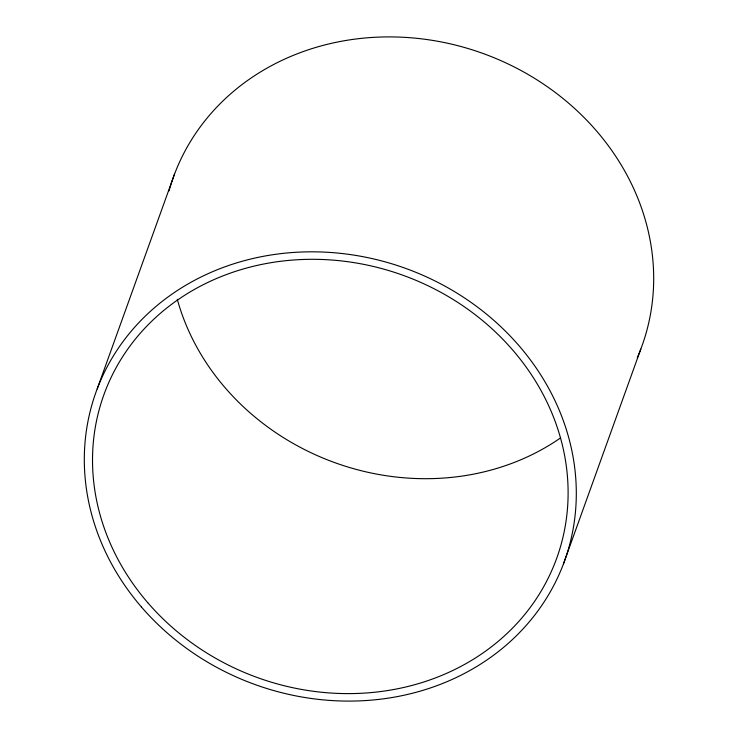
<?xml version="1.0" encoding="UTF-8"?>
<svg xmlns="http://www.w3.org/2000/svg" width="738" height="738" viewBox="0 0 738 738"><rect width="100%" height="100%" fill="white"/><g stroke="black" fill="none" stroke-linecap="round" stroke-linejoin="round"><path stroke-width="1.11" d="M97.185 388.935L174.565 174.02M563.435 563.98L640.815 349.065M169.011 190.902A249.02 221.28 19.8 0 1 481.739 53.016A249.02 221.28 19.8 0 1 637.309 357.681M560.686 437.819A240.717 213.909 19.8 0 1 177.295 299.305M141.456 607.023A249.02 221.28 19.8 0 0 561.249 569.487A249.02 221.28 19.8 0 0 288.226 252.866A249.02 221.28 19.8 0 0 141.456 607.023M147.748 602.669A240.717 213.909 19.8 0 0 553.555 566.387A240.717 213.909 19.8 0 0 289.628 260.32A240.717 213.909 19.8 0 0 147.748 602.669"/></g></svg>
